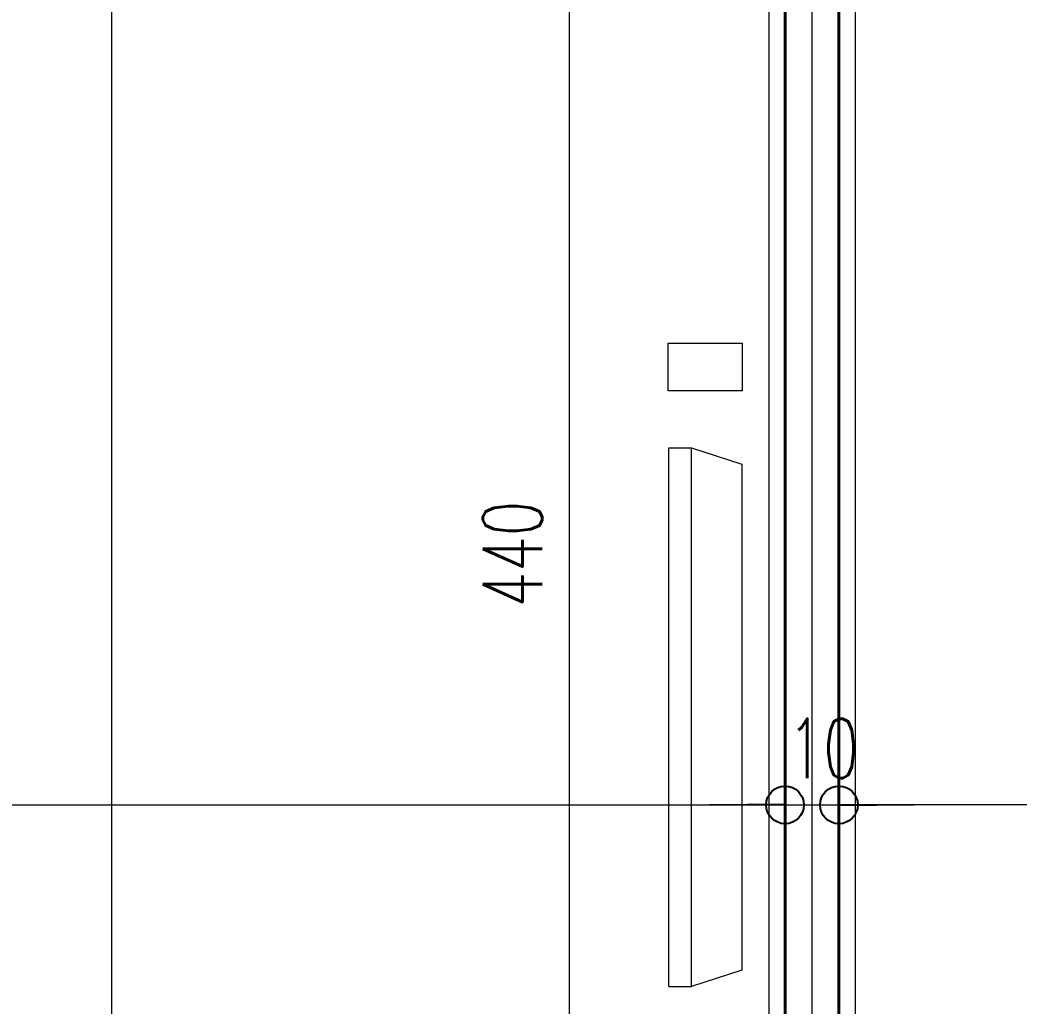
# Model space of a CAD drawing. Header units: millimetres. Extents: x 2016.56 to 2021.8, y 13721.83 to 13722.48.
# Drawn here: x 2017.83089 to 2017.86798, y 13722.07206 to 13722.10868 of the extents above; entities that cross this region are included whole.
import ezdxf

# ---------------------------------------------------------------- set-up
doc = ezdxf.new("R2010")
doc.units = ezdxf.units.MM
doc.linetypes.add('ACAD_ISO04W100', pattern=[30, 24, -3, 0, -3])
doc.layers.get('0').update_dxf_attribs({"lineweight": 20})
for name, color, linetype, lineweight in [('aks', 1, 'Continuous', 9), ('DH', 7, 'Continuous', 20), ('DUVAR', 4, 'Continuous', 40), ('DV', 7, 'Continuous', 20), ('SIVA', 7, 'Continuous', 20), ('TEFRİŞ', 11, 'Continuous', 9)]:
    doc.layers.add(name, color=color, linetype=linetype, lineweight=lineweight)
doc.styles.get("Standard").update_dxf_attribs({"font": 'txt.shx', "width": 0.7, "height": 11})

msp = doc.modelspace()

# ---------------------------------------------------------------- linework, layer by layer
at = {"color": 0, "lineweight": -2}
for p, q in [((2017.859291, 13722.079529), (2017.857891, 13722.079529)), ((2017.859291, 13722.079529), (2017.857891, 13722.079529)), ((2017.861291, 13722.079529), (2017.862691, 13722.079529)), ((2017.861291, 13722.079529), (2017.862691, 13722.079529))]:
    msp.add_line(p, q, dxfattribs=at)
for centre in [(2017.859291, 13722.079529), (2017.859291, 13722.079529), (2017.861291, 13722.079529), (2017.861291, 13722.079529)]:
    msp.add_circle(centre, 0.0007, dxfattribs=at)
at = {"layer": 'aks', "linetype": 'ACAD_ISO04W100', "ltscale": 2}
for p, q in [((2017.834291, 13722.406452), (2017.834291, 13721.952387)), ((2017.860291, 13722.406452), (2017.860291, 13721.952387))]:
    msp.add_line(p, q, dxfattribs=at)
at = {"layer": 'DH', "lineweight": 20}
for p, q in [((2017.859291, 13722.077422), (2017.859291, 13722.081529)), ((2017.859291, 13722.077422), (2017.859291, 13722.081529)), ((2017.861291, 13722.076404), (2017.861291, 13722.081529)), ((2017.861291, 13722.076988), (2017.861291, 13722.081529))]:
    msp.add_line(p, q, dxfattribs=at)
at = {"layer": 'DH'}
for p, q in [((2017.733691, 13722.079529), (2017.857891, 13722.079529)), ((2017.857891, 13722.079529), (2017.856491, 13722.079529)), ((2017.859291, 13722.079529), (2017.861291, 13722.079529)), ((2017.880891, 13722.079529), (2017.862691, 13722.079529)), ((2017.862691, 13722.079529), (2017.864091, 13722.079529))]:
    msp.add_line(p, q, dxfattribs=at)
at = {"layer": 'DUVAR'}
for p, q in [((2017.859291, 13722.132789), (2017.859291, 13722.045389)), ((2017.861291, 13722.132789), (2017.861291, 13722.045389))]:
    msp.add_line(p, q, dxfattribs=at)
at = {"layer": 'DV'}
msp.add_line((2017.851278, 13722.131389), (2017.851278, 13722.046189), dxfattribs=at)
at = {"layer": 'SIVA'}
for p, q in [((2017.858691, 13722.132189), (2017.858691, 13722.045389)), ((2017.861891, 13722.132189), (2017.861891, 13722.037189))]:
    msp.add_line(p, q, dxfattribs=at)
at = {"layer": 'TEFRİŞ'}
for p, q in [((2017.854949, 13722.094909), (2017.854949, 13722.096677)), ((2017.854949, 13722.096677), (2017.857701, 13722.096677)), ((2017.857701, 13722.096677), (2017.857701, 13722.094909)), ((2017.857701, 13722.094909), (2017.854949, 13722.094909)), ((2017.854977, 13722.092789), (2017.855824, 13722.092789)), ((2017.854977, 13722.072789), (2017.854977, 13722.092789)), ((2017.855824, 13722.092789), (2017.857691, 13722.092189)), ((2017.855824, 13722.072789), (2017.855824, 13722.092789)), ((2017.857691, 13722.092189), (2017.857691, 13722.073389)), ((2017.857691, 13722.073389), (2017.855824, 13722.072789)), ((2017.854977, 13722.072789), (2017.855824, 13722.072789))]:
    msp.add_line(p, q, dxfattribs=at)

# ---------------------------------------------------------------- texts
at = {"layer": 'DH', "width": 0.7}
msp.add_text('10', height=0.0022, dxfattribs=at).set_placement((2017.859392, 13722.080529))
at = {"layer": 'DV', "width": 0.7}
msp.add_text('440', height=0.0022, rotation=90, dxfattribs=at).set_placement((2017.850278, 13722.086864))

doc.saveas('drawing.dxf')
